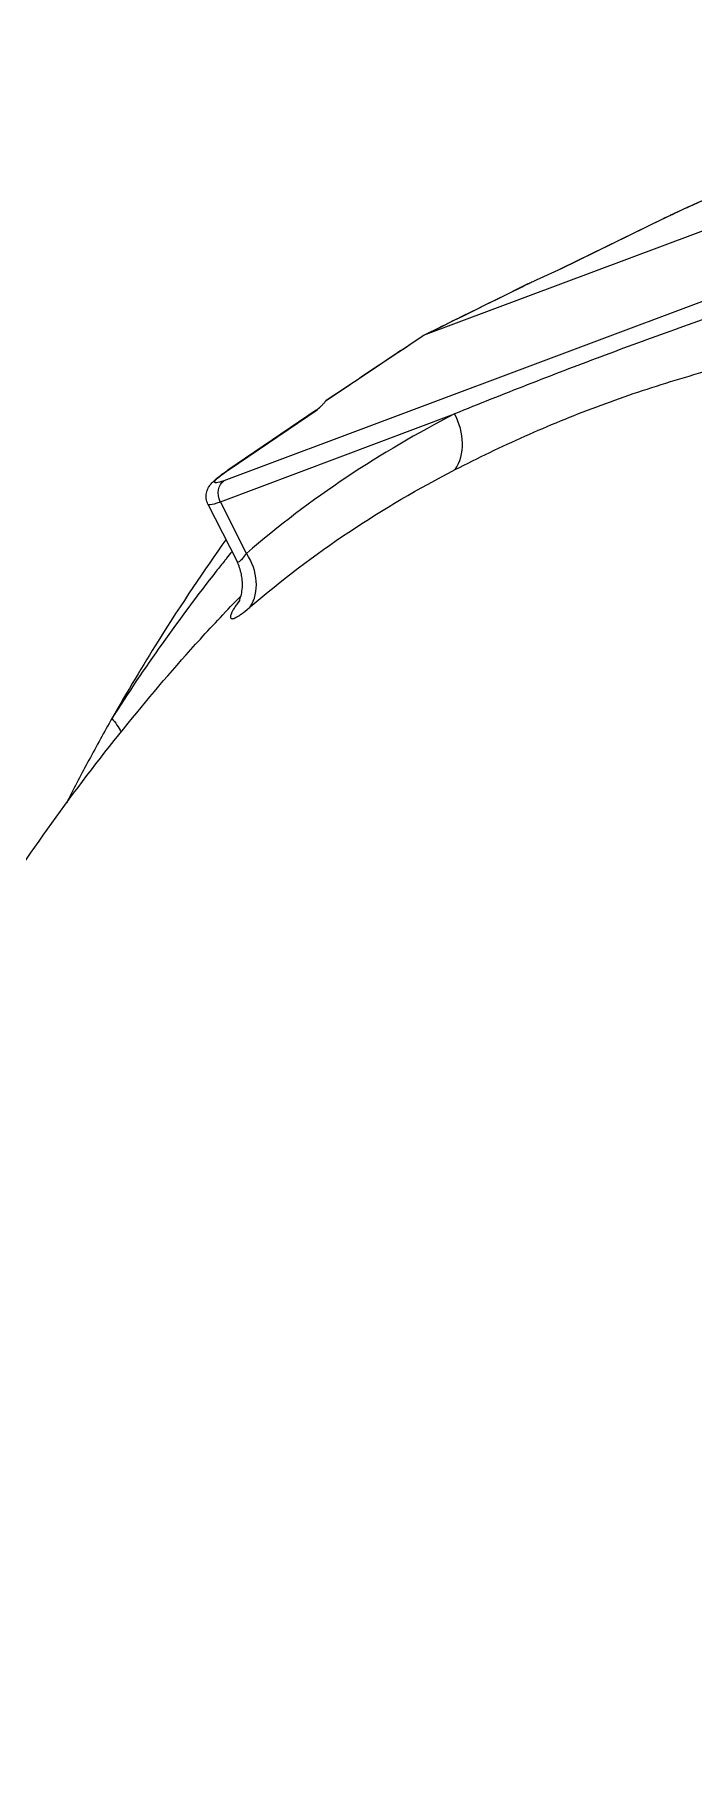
# Model space of a CAD drawing. Header units: millimetres. Extents: x -2122 to 22797, y 3569 to 89276.
# Drawn here: x 6087.3 to 6166.5, y 81522.1 to 81729.4 of the extents above; entities that cross this region are included whole.
import ezdxf

# ---------------------------------------------------------------- set-up
doc = ezdxf.new("R2010")
doc.units = ezdxf.units.MM
doc.header["$LTSCALE"] = 20
doc.layers.add('IA-TRAZ', color=8, linetype='Continuous', lineweight=5)

# ---------------------------------------------------------------- blocks, each defined once
blk = doc.blocks.new('A$C6cb7b9ed')
at = {"color": 0, "linetype": 'Continuous', "lineweight": 0, "extrusion": (2.77556e-16, 0.816497, 0.57735)}
for p, q in [((-2239.2, 5762.95), (-2335.75, 5726.8)), ((-2262.63, 5745.71), (-2359.69, 5709.36)), ((-2319.15, 5734.84), (-2306.87, 5740.86)), ((-2319.08, 5734.87), (-2306.81, 5740.88)), ((-2360.12, 5706.84), (-2331.99, 5717.38)), ((-2348.61, 5717.83), (-2359.23, 5710.63)), ((-2359.08, 5710.71), (-2348.5, 5717.88)), ((-2361.62, 5706.55), (-2358.12, 5699.65)), ((-2356.99, 5700.64), (-2360.12, 5706.84))]:
    blk.add_line(p, q, dxfattribs=at)
at = {"color": 0, "linetype": 'Continuous', "lineweight": 0}
for centre, major_axis, ratio, start_param, end_param in [((-2306, 5739.09), (-0.87, 1.77), 0.537384, -0.056869, 0), ((-2317.93, 5733.23), (-1.48, 1.41), 0.663525, -0.298671, -0.242219), ((-2336.46, 5714.8), (-2.9, 5.62), 0.816195, -2.708019, -1.53235), ((-2361.46, 5698.06), (4.12, -4.8), 0.81174, 0.240943, 1.419528)]:
    blk.add_ellipse(centre, major_axis=major_axis, ratio=ratio, start_param=start_param, end_param=end_param, dxfattribs=at)
at = {"color": 0, "linetype": 'Continuous', "lineweight": 0, "extrusion": (1.53566e-16, 3.44871e-16, -1)}
blk.add_ellipse((-2334.86, 5725.04), major_axis=(0.99, -1.71), ratio=0.577319, start_param=3.103632, end_param=3.237283, dxfattribs=at)
at = {"color": 0, "linetype": 'Continuous', "lineweight": 0, "extrusion": (1.27498e-18, 2.3714e-16, -1)}
blk.add_ellipse((-2347.82, 5715.98), major_axis=(0.7, -1.9), ratio=0.444641, start_param=-3.251159, end_param=-3.113409, dxfattribs=at)
at = {"color": 0, "linetype": 'Continuous', "lineweight": 0, "extrusion": (3.05226e-16, 3.41143e-16, -1)}
blk.add_ellipse((-2358.12, 5708.99), major_axis=(-1.11, 1.63), ratio=0.614158, start_param=0, end_param=0.13775, dxfattribs=at)
at = {"color": 0, "linetype": 'Continuous', "lineweight": 0, "extrusion": (-1.29861e-16, 1.88471e-16, -1)}
blk.add_ellipse((-2358.73, 5707.65), major_axis=(-0.69, 1.85), ratio=0.812738, start_param=-1.705522, end_param=-0.187085, dxfattribs=at)
at = {"color": 0, "linetype": 'Continuous', "lineweight": 0, "extrusion": (-6.41481e-17, 1.06266e-16, -1)}
blk.add_ellipse((-2378.77, 5677.57), major_axis=(6.72, -4.25), ratio=0.781438, start_param=-1.181719, end_param=-0.921911, dxfattribs=at)
at = {"color": 0, "linetype": 'Continuous', "lineweight": 0}
for points, knots in [([(-2306.87, 5740.86), (-2306.36, 5741.11), (-2305.78, 5741.38), (-2304.6, 5741.94), (-2303.97, 5742.22), (-2302.76, 5742.77), (-2302.15, 5743.03), (-2301.04, 5743.51), (-2300.52, 5743.72), (-2299.81, 5744), (-2299.57, 5744.1), (-2299.36, 5744.18)], [0, 0, 0, 0, 2.011652, 2.011652, 4.028614, 4.028614, 6.021073, 6.021073, 8.016327, 8.016327, 9.132771, 9.132771, 9.132771, 9.132771]), ([(-2306.81, 5740.88), (-2306.24, 5741.16), (-2305.6, 5741.47), (-2304.26, 5742.09), (-2303.57, 5742.4), (-2302.22, 5743), (-2301.57, 5743.28), (-2300.4, 5743.76), (-2299.89, 5743.97), (-2299.48, 5744.12)], [4.764749, 4.764749, 4.764749, 4.764749, 5.144358, 5.144358, 5.523967, 5.523967, 5.903576, 5.903576, 6.283185, 6.283185, 6.283185, 6.283185]), ([(-2335.81, 5726.77), (-2333.36, 5727.98), (-2330.91, 5729.19), (-2326.71, 5731.26), (-2324.96, 5732.13), (-2323.21, 5732.99)], [0, 0, 0, 0, 10, 10, 17.137439, 17.137439, 17.137439, 17.137439]), ([(-2323.07, 5733.06), (-2322.98, 5733.1), (-2322.9, 5733.13), (-2322.73, 5733.21), (-2322.64, 5733.25), (-2322.56, 5733.29)], [0.00000151, 0.00000151, 0.00000151, 0.00000151, 0.01420269, 0.01420269, 0.02837121, 0.02837121, 0.02837121, 0.02837121]), ([(-2296.66, 5730.61), (-2299.64, 5729.58), (-2302.61, 5728.54), (-2305.58, 5727.48), (-2308.54, 5726.42), (-2311.49, 5725.34), (-2314.43, 5724.24), (-2317.38, 5723.14), (-2320.32, 5722.01), (-2323.25, 5720.87), (-2326.17, 5719.72), (-2329.09, 5718.56), (-2331.99, 5717.38)], [0, 0, 0, 0, 0.00819686, 0.00819686, 0.00819686, 0.01639248, 0.01639248, 0.01639248, 0.02459347, 0.02459347, 0.02459347, 0.03278496, 0.03278496, 0.03278496, 0.03278496]), ([(-2347.4, 5719.04), (-2345.14, 5720.54), (-2342.88, 5722.05), (-2339.04, 5724.61), (-2337.46, 5725.67), (-2335.88, 5726.73)], [0, 0, 0, 0, 10, 10, 17.005512, 17.005512, 17.005512, 17.005512]), ([(-2331.91, 5710.69), (-2329.17, 5712.11), (-2326.37, 5713.45), (-2323.53, 5714.72), (-2320.69, 5715.98), (-2317.82, 5717.16), (-2314.91, 5718.25), (-2311.99, 5719.34), (-2309.05, 5720.34), (-2306.06, 5721.26), (-2303.08, 5722.18), (-2300.05, 5723.02), (-2296.98, 5723.79)], [0, 0, 0, 0, 0.00809751, 0.00809751, 0.00809751, 0.01619739, 0.01619739, 0.01619739, 0.02430315, 0.02430315, 0.02430315, 0.03241229, 0.03241229, 0.03241229, 0.03241229]), ([(-2347.5, 5718.89), (-2347.49, 5718.91), (-2347.47, 5718.92), (-2347.45, 5718.96), (-2347.44, 5718.98), (-2347.43, 5718.99)], [0, 0, 0, 0, 0.01416943, 0.01416943, 0.02837151, 0.02837151, 0.02837151, 0.02837151]), ([(-2331.99, 5717.38), (-2336.44, 5715.08), (-2340.77, 5712.56), (-2344.94, 5709.78), (-2349.11, 5707), (-2353.13, 5703.96), (-2356.99, 5700.64)], [0.06410694, 0.06410694, 0.06410694, 0.06410694, 0.07727143, 0.07727143, 0.07727143, 0.09043592, 0.09043592, 0.09043592, 0.09043592]), ([(-2348.5, 5717.88), (-2348.45, 5717.92), (-2348.41, 5717.96), (-2348.36, 5718.01), (-2348.32, 5718.05), (-2348.27, 5718.09), (-2348.23, 5718.13), (-2348.18, 5718.17), (-2348.14, 5718.21), (-2348.1, 5718.25), (-2348.06, 5718.29), (-2348.02, 5718.32), (-2347.98, 5718.36), (-2347.96, 5718.38), (-2347.94, 5718.41), (-2347.91, 5718.43), (-2347.87, 5718.47), (-2347.84, 5718.5), (-2347.8, 5718.54), (-2347.77, 5718.57), (-2347.74, 5718.61), (-2347.7, 5718.64), (-2347.67, 5718.68), (-2347.64, 5718.71), (-2347.61, 5718.74), (-2347.59, 5718.77), (-2347.56, 5718.81), (-2347.54, 5718.84), (-2347.52, 5718.85), (-2347.51, 5718.87), (-2347.5, 5718.89)], [-0.000011314, -0.000011314, -0.000011314, -0.000011314, 0.000202746, 0.000202746, 0.000202746, 0.00041729, 0.00041729, 0.00041729, 0.000628934, 0.000628934, 0.000628934, 0.000831233, 0.000831233, 0.000831233, 0.000960733, 0.000960733, 0.000960733, 0.001167427, 0.001167427, 0.001167427, 0.001380678, 0.001380678, 0.001380678, 0.00159537, 0.00159537, 0.00159537, 0.001809672, 0.001809672, 0.001809672, 0.00193278, 0.00193278, 0.00193278, 0.00193278]), ([(-2359.69, 5709.36), (-2360.1, 5709.21), (-2360.41, 5709.12), (-2360.79, 5709.09), (-2360.86, 5709.14), (-2360.75, 5709.39), (-2360.56, 5709.58), (-2359.98, 5710.07), (-2359.57, 5710.37), (-2359.08, 5710.71)], [3.141593, 3.141593, 3.141593, 3.141593, 3.521202, 3.521202, 3.900811, 3.900811, 4.28042, 4.28042, 4.660029, 4.660029, 4.660029, 4.660029]), ([(-2356.53, 5694.2), (-2352.73, 5697.46), (-2348.78, 5700.47), (-2344.67, 5703.2), (-2340.56, 5705.95), (-2336.29, 5708.43), (-2331.91, 5710.69)], [0, 0, 0, 0, 0.01295214, 0.01295214, 0.01295214, 0.02592273, 0.02592273, 0.02592273, 0.02592273]), ([(-2361.61, 5706.55), (-2361.72, 5706.76), (-2361.79, 5706.99), (-2361.85, 5707.44), (-2361.84, 5707.67), (-2361.76, 5708.1), (-2361.68, 5708.29), (-2361.52, 5708.62), (-2361.42, 5708.76), (-2361.21, 5709.03), (-2361.09, 5709.16), (-2360.64, 5709.6), (-2360.24, 5709.91), (-2359.59, 5710.38), (-2359.41, 5710.5), (-2359.23, 5710.63)], [0, 0, 0, 0, 0.728407, 0.728407, 1.455668, 1.455668, 2.179524, 2.179524, 2.895625, 2.895625, 3.840661, 3.840661, 6.283214, 6.283214, 7.120004, 7.120004, 7.120004, 7.120004]), ([(-2361.61, 5706.55), (-2361.59, 5706.5), (-2361.49, 5706.48), (-2361.08, 5706.52), (-2360.67, 5706.64), (-2360.12, 5706.84)], [2.5236648, 2.5236648, 2.5236648, 2.5236648, 2.7619835, 2.7619835, 3.1415927, 3.1415927, 3.1415927, 3.1415927]), ([(-2359.46, 5702.28), (-2362, 5698.7), (-2364.76, 5694.63), (-2369.43, 5687.18), (-2371.28, 5684.09), (-2373.15, 5680.81)], [0.0224751, 0.0224751, 0.0224751, 0.0224751, 0.03270965, 0.03270965, 0.03922509, 0.03922509, 0.03922509, 0.03922509]), ([(-2358.73, 5700.84), (-2358.94, 5700.58), (-2359.16, 5700.32), (-2359.37, 5700.05), (-2359.44, 5699.96), (-2359.51, 5699.87), (-2359.58, 5699.79), (-2359.93, 5699.35), (-2360.28, 5698.92), (-2360.62, 5698.48), (-2362.85, 5695.65), (-2365.02, 5692.75), (-2367.12, 5689.78), (-2369.19, 5686.87), (-2371.2, 5683.87), (-2373.15, 5680.81)], [0.47763, 0.47763, 0.47763, 0.47763, 0.4987935, 0.4987935, 0.4987935, 0.5059536, 0.5059536, 0.5059536, 0.541754, 0.541754, 0.541754, 0.7729386, 0.7729386, 0.7729386, 1, 1, 1, 1]), ([(-2356.99, 5700.64), (-2357.17, 5700.38), (-2357.34, 5700.16), (-2357.57, 5699.91), (-2357.63, 5699.84), (-2357.76, 5699.72), (-2357.82, 5699.67), (-2357.98, 5699.58), (-2358.05, 5699.57), (-2358.11, 5699.62), (-2358.12, 5699.63), (-2358.12, 5699.65)], [0, 0, 0, 0, 0.000779919, 0.000779919, 0.001169879, 0.001169879, 0.001559839, 0.001559839, 0.002339758, 0.002339758, 0.00250436, 0.00250436, 0.00250436, 0.00250436]), ([(-2357.95, 5694.71), (-2357.95, 5694.71), (-2357.94, 5694.73), (-2357.9, 5694.81), (-2357.87, 5694.87), (-2357.78, 5695.09), (-2357.71, 5695.29), (-2357.58, 5695.77), (-2357.53, 5696.04), (-2357.47, 5696.67), (-2357.46, 5697.04), (-2357.53, 5697.91), (-2357.64, 5698.43), (-2357.9, 5699.16), (-2358, 5699.41), (-2358.12, 5699.65)], [7.617234, 7.617234, 7.617234, 7.617234, 8.411075, 8.411075, 9.119165, 9.119165, 10.284139, 10.284139, 11.328529, 11.328529, 12.554335, 12.554335, 14.182711, 14.182711, 15.006637, 15.006637, 15.006637, 15.006637]), ([(-2431.51, 5525.53), (-2431.38, 5526.86), (-2431.24, 5528.18), (-2430.51, 5534.87), (-2429.81, 5540.19), (-2428.17, 5550.68), (-2427.23, 5555.87), (-2425.13, 5566.1), (-2423.96, 5571.14), (-2421.43, 5581.01), (-2420.06, 5585.84), (-2417.07, 5595.52), (-2415.44, 5600.37), (-2411.91, 5609.97), (-2410.02, 5614.74), (-2406.01, 5624.04), (-2403.91, 5628.53), (-2399.63, 5637.07), (-2397.46, 5641.15), (-2392.84, 5649.26), (-2390.39, 5653.3), (-2385.28, 5661.25), (-2382.61, 5665.15), (-2377.07, 5672.81), (-2374.21, 5676.53), (-2368.46, 5683.63), (-2365.56, 5687.02), (-2360.94, 5692.09), (-2359.31, 5693.82), (-2357.64, 5695.53)], [439.324417, 439.324417, 439.324417, 439.324417, 444.092026, 444.092026, 463.414001, 463.414001, 482.616097, 482.616097, 501.721509, 501.721509, 520.531753, 520.531753, 539.817608, 539.817608, 559.209998, 559.209998, 578.023209, 578.023209, 595.777321, 595.777321, 614.112132, 614.112132, 632.624936, 632.624936, 651.316251, 651.316251, 668.489015, 668.489015, 677.488699, 677.488699, 677.488699, 677.488699]), ([(-2357.83, 5694.96), (-2357.88, 5694.89), (-2357.93, 5694.83), (-2357.99, 5694.74), (-2358.01, 5694.73), (-2358.14, 5694.55), (-2358.24, 5694.39), (-2358.43, 5694.11), (-2358.51, 5693.98), (-2358.6, 5693.83), (-2358.61, 5693.81), (-2358.63, 5693.77), (-2358.64, 5693.75), (-2358.71, 5693.63), (-2358.75, 5693.54), (-2358.83, 5693.36), (-2358.86, 5693.28), (-2358.89, 5693.18), (-2358.9, 5693.15), (-2358.9, 5693.11), (-2358.91, 5693.1), (-2358.92, 5693.02), (-2358.92, 5692.97), (-2358.89, 5692.88), (-2358.87, 5692.85), (-2358.84, 5692.82), (-2358.83, 5692.82), (-2358.81, 5692.81), (-2358.8, 5692.81), (-2358.75, 5692.79), (-2358.69, 5692.79), (-2358.55, 5692.82), (-2358.47, 5692.84), (-2358.36, 5692.89), (-2358.35, 5692.89), (-2358.26, 5692.94), (-2358.17, 5692.99), (-2358.05, 5693.05), (-2358.04, 5693.06), (-2358.01, 5693.08), (-2358, 5693.08), (-2357.87, 5693.16), (-2357.74, 5693.25), (-2357.59, 5693.36), (-2357.58, 5693.37), (-2357.29, 5693.57), (-2356.98, 5693.82), (-2356.6, 5694.15), (-2356.56, 5694.17), (-2356.53, 5694.2)], [0.002351652, 0.002351652, 0.002351652, 0.002351652, 0.002580711, 0.002580711, 0.002644559, 0.002644559, 0.003220065, 0.003220065, 0.00378781, 0.00378781, 0.003882549, 0.003882549, 0.003966839, 0.003966839, 0.00447464, 0.00447464, 0.004986486, 0.004986486, 0.005196504, 0.005196504, 0.005289118, 0.005289118, 0.005858965, 0.005858965, 0.006359603, 0.006359603, 0.006524987, 0.006524987, 0.006611398, 0.006611398, 0.00726037, 0.00726037, 0.00786677, 0.00786677, 0.007933677, 0.007933677, 0.008469376, 0.008469376, 0.008542424, 0.008542424, 0.008594817, 0.008594817, 0.009219796, 0.009219796, 0.009255957, 0.009255957, 0.010471006, 0.010471006, 0.010578236, 0.010578236, 0.010578236, 0.010578236]), ([(-2373.15, 5680.81), (-2374.07, 5679.19), (-2374.99, 5677.53), (-2375.91, 5675.82), (-2376.77, 5674.22), (-2377.63, 5672.58), (-2378.48, 5670.9), (-2378.52, 5670.83), (-2378.56, 5670.75), (-2378.59, 5670.68)], [0, 0, 0, 0, 0.02197871, 0.02197871, 0.02197871, 0.04254322, 0.04254322, 0.04254322, 0.04343112, 0.04343112, 0.04343112, 0.04343112])]:
    blk.add_open_spline(points, degree=3, knots=knots, dxfattribs=at)
for points in [[(-2322.56, 5733.29), (-2321.4, 5733.8), (-2320.23, 5734.34), (-2319.08, 5734.87)], [(-2319.22, 5734.8), (-2319.2, 5734.81), (-2319.17, 5734.83), (-2319.15, 5734.84)], [(-2335.75, 5726.8), (-2331.52, 5728.88), (-2327.29, 5730.97), (-2323.07, 5733.06)], [(-2323.21, 5732.99), (-2323.16, 5733.02), (-2323.12, 5733.04), (-2323.07, 5733.06)], [(-2347.43, 5718.99), (-2343.53, 5721.59), (-2339.64, 5724.2), (-2335.75, 5726.8)], [(-2347.43, 5718.99), (-2347.42, 5719.02), (-2347.41, 5719.03), (-2347.4, 5719.04)], [(-2348.6, 5717.83), (-2348.46, 5717.93), (-2348.32, 5718.04), (-2348.2, 5718.16)]]:
    blk.add_open_spline(points, degree=3, dxfattribs=at)

msp = doc.modelspace()

# ---------------------------------------------------------------- block references
at = {"layer": 'IA-TRAZ'}
msp.add_blockref('A$C6cb7b9ed', (8469.77, 75966.46, 10192.11), dxfattribs=at)

doc.saveas('drawing.dxf')
